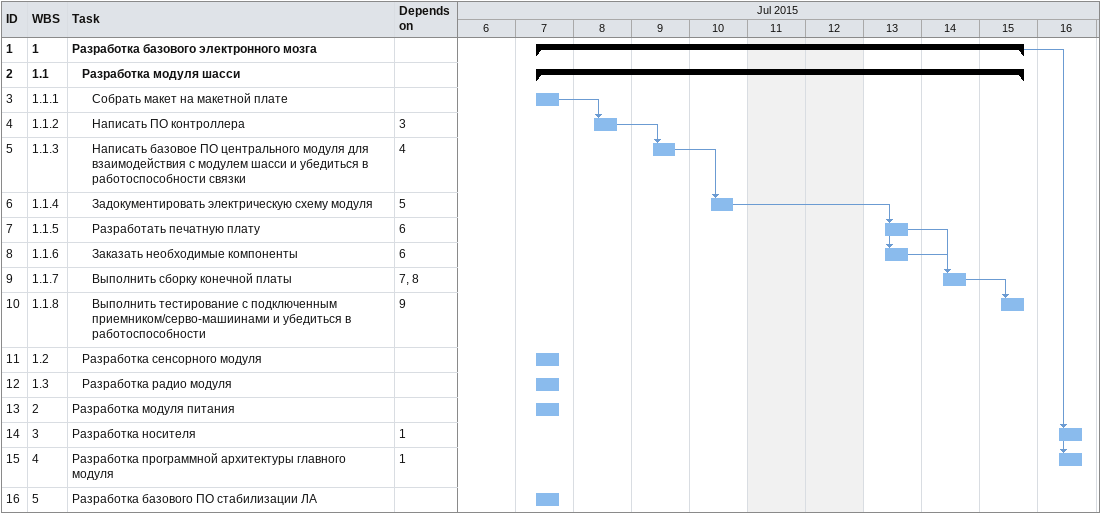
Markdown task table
| ID | WBS | Task | Start | Finish | Predecessors |
|---|---|---|---|---|---|
| 1 | 1 | **Разработка базового электронного мозга** | 2015-07-07 | 2015-07-15 |  |
| 2 | 1.1 | **Разработка модуля шасси** | 2015-07-07 | 2015-07-15 |  |
| 3 | 1.1.1 | Собрать макет на макетной плате | 2015-07-07 | 2015-07-07 |  |
| 4 | 1.1.2 | Написать ПО контроллера | 2015-07-08 | 2015-07-08 | 3 |
| 5 | 1.1.3 | Написать базовое ПО центрального модуля для взаимодействия с модулем шасси и убедиться в работоспособности связки | 2015-07-09 | 2015-07-09 | 4 |
| 6 | 1.1.4 | Задокументировать электрическую схему модуля | 2015-07-10 | 2015-07-10 | 5 |
| 7 | 1.1.5 | Разработать печатную плату | 2015-07-13 | 2015-07-13 | 6 |
| 8 | 1.1.6 | Заказать необходимые компоненты | 2015-07-13 | 2015-07-13 | 6 |
| 9 | 1.1.7 | Выполнить сборку конечной платы | 2015-07-14 | 2015-07-14 | 7, 8 |
| 10 | 1.1.8 | Выполнить тестирование с подключенным приемником/серво-машиинами и убедиться в работоспособности | 2015-07-15 | 2015-07-15 | 9 |
| 11 | 1.2 | Разработка сенсорного модуля | 2015-07-07 | 2015-07-07 |  |
| 12 | 1.3 | Разработка радио модуля | 2015-07-07 | 2015-07-07 |  |
| 13 | 2 | Разработка модуля питания | 2015-07-07 | 2015-07-07 |  |
| 14 | 3 | Разработка носителя | 2015-07-16 | 2015-07-16 | 1 |
| 15 | 4 | Разработка программной архитектуры главного модуля | 2015-07-16 | 2015-07-16 | 1 |
| 16 | 5 | Разработка базового ПО стабилизации ЛА | 2015-07-07 | 2015-07-07 |  |
